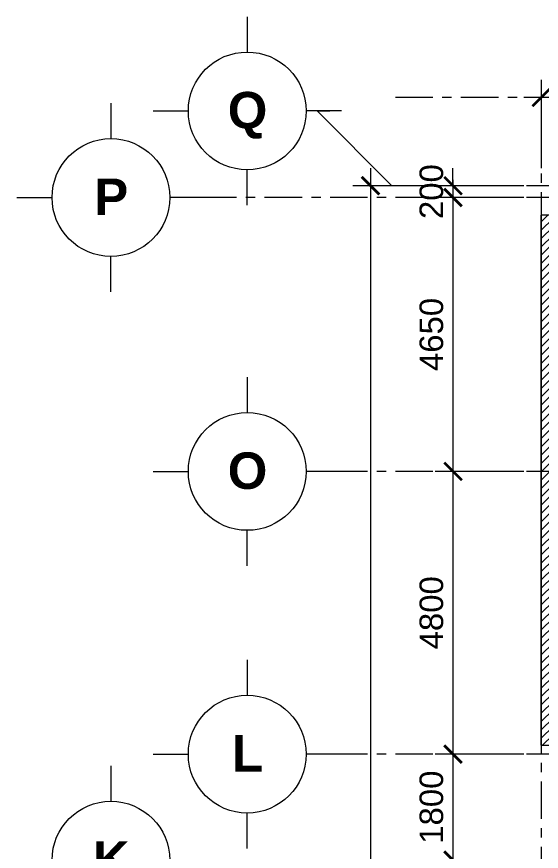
# Model space of a CAD drawing. Header units: millimetres. Extents: x -20201 to 105152, y -11216 to 48206.
# Drawn here: x -17407 to -8499, y 31301 to 45470 of the extents above; entities that cross this region are included whole.
import ezdxf

# ---------------------------------------------------------------- set-up
doc = ezdxf.new("R2010")
doc.units = ezdxf.units.MM
doc.linetypes.add('Grid Line', pattern=[22.225, 12.7, -3.175, 3.175, -3.175])
for name, color, linetype, lineweight in [('DIM', 1, 'Continuous', 5), ('HATCH-TUONG', 152, 'Continuous', 9), ('KH', 6, 'Continuous', 5), ('NET CATConcrete', 3, 'Continuous', 5), ('NET-CAT', 3, 'Continuous', 9), ('TRUC', 225, 'Continuous', 5)]:
    doc.layers.add(name, color=color, linetype=linetype, lineweight=lineweight)
doc.styles.add('Arial_B', font='arialbd_1.ttf', dxfattribs={"height": 619.047619})
doc.styles.add('TA1', font='arial_1.ttf')
doc.dimstyles.new('D_200_KTx2', dxfattribs={"dimtxt": 400, "dimasz": 300, "dimexe": 300, "dimexo": 300, "dimgap": 160, "dimtad": 1, "dimdec": 0, "dimzin": 9, "dimtxsty": 'TA1', "dimblk": 'ARCHTICK', "dimcen": 1, "dimdle": 300, "dimclrd": 256, "dimclre": 256, "dimclrt": 7, "dimadec": 0, "dimazin": 0, "dimtfac": 1, "dimtdec": 0, "dimtix": 1, "dimtmove": 1, "dimatfit": 3, "dimldrblk": 'ARCHTICK', "dimfxl": 0, "dimtolj": 1, "dimtzin": 0, "dimlwd": -1, "dimlwe": -1, "dimarcsym": 0})

# ---------------------------------------------------------------- blocks, each defined once
blk = doc.blocks.new('_ARCHTICK')
at = {"color": 0, "linetype": 'ByBlock', "const_width": 0.15}
blk.add_lwpolyline([(-0.5, -0.5), (0.5, 0.5)], dxfattribs=at)
blk = doc.blocks.new('*D101')
at = {"layer": 'Defpoints', "color": 0, "transparency": 16777216}
for p in [(-8499, 42600), (-9999, 42400), (-8499, 42400)]:
    blk.add_point(p, dxfattribs=at)
at = {"layer": 'DIM', "transparency": 16777216}
for p, q in [((-9999, 42600), (-9999, 42900)), ((-8799, 42600), (-10299, 42600)), ((-9999, 42600), (-9999, 42400)), ((-8799, 42400), (-10299, 42400)), ((-9999, 42400), (-9999, 42100))]:
    blk.add_line(p, q, dxfattribs=at)
at = {"layer": 'DIM', "transparency": 16777216, "xscale": 300, "yscale": 300, "zscale": 300}
for p, rotation in [((-9999, 42600), 270), ((-9999, 42400), 90)]:
    blk.add_blockref('_ARCHTICK', p, dxfattribs=dict(at, rotation=rotation))
at = {"layer": 'DIM', "color": 7, "transparency": 16777216, "insert": (-10364, 42500), "char_height": 400, "attachment_point": 5, "rotation": 90, "style": 'TA1'}
blk.add_mtext('\\A1;200', dxfattribs=at)
blk = doc.blocks.new('*D102')
at = {"layer": 'Defpoints', "color": 0, "transparency": 16777216}
for p in [(-8499, 42400), (-9999, 37750), (-8499, 37750)]:
    blk.add_point(p, dxfattribs=at)
at = {"layer": 'DIM', "transparency": 16777216}
for p, q in [((-9999, 42700), (-9999, 37450)), ((-8799, 42400), (-10299, 42400)), ((-8799, 37750), (-10299, 37750))]:
    blk.add_line(p, q, dxfattribs=at)
at = {"layer": 'DIM', "transparency": 16777216, "xscale": 300, "yscale": 300, "zscale": 300}
for p, rotation in [((-9999, 42400), 90), ((-9999, 37750), 270)]:
    blk.add_blockref('_ARCHTICK', p, dxfattribs=dict(at, rotation=rotation))
at = {"layer": 'DIM', "color": 7, "transparency": 16777216, "insert": (-10364, 40075), "char_height": 400, "attachment_point": 5, "rotation": 90, "style": 'TA1'}
blk.add_mtext('\\A1;4650', dxfattribs=at)
blk = doc.blocks.new('*D103')
at = {"layer": 'Defpoints', "color": 0, "transparency": 16777216}
for p in [(-8499, 37750), (-9999, 32950), (-8499, 32950)]:
    blk.add_point(p, dxfattribs=at)
at = {"layer": 'DIM', "transparency": 16777216}
for p, q in [((-9999, 38050), (-9999, 32650)), ((-8799, 37750), (-10299, 37750)), ((-8799, 32950), (-10299, 32950))]:
    blk.add_line(p, q, dxfattribs=at)
at = {"layer": 'DIM', "transparency": 16777216, "xscale": 300, "yscale": 300, "zscale": 300}
for p, rotation in [((-9999, 37750), 90), ((-9999, 32950), 270)]:
    blk.add_blockref('_ARCHTICK', p, dxfattribs=dict(at, rotation=rotation))
at = {"layer": 'DIM', "color": 7, "transparency": 16777216, "insert": (-10364, 35350), "char_height": 400, "attachment_point": 5, "rotation": 90, "style": 'TA1'}
blk.add_mtext('\\A1;4800', dxfattribs=at)
blk = doc.blocks.new('*D104')
at = {"layer": 'Defpoints', "color": 0, "transparency": 16777216}
for p in [(-8499, 32950), (-9999, 31150), (-8499, 31150)]:
    blk.add_point(p, dxfattribs=at)
at = {"layer": 'DIM', "transparency": 16777216}
for p, q in [((-9999, 33250), (-9999, 30850)), ((-8799, 32950), (-10299, 32950)), ((-8799, 31150), (-10299, 31150))]:
    blk.add_line(p, q, dxfattribs=at)
at = {"layer": 'DIM', "transparency": 16777216, "xscale": 300, "yscale": 300, "zscale": 300}
for p, rotation in [((-9999, 32950), 90), ((-9999, 31150), 270)]:
    blk.add_blockref('_ARCHTICK', p, dxfattribs=dict(at, rotation=rotation))
at = {"layer": 'DIM', "color": 7, "transparency": 16777216, "insert": (-10364, 32050), "char_height": 400, "attachment_point": 5, "rotation": 90, "style": 'TA1'}
blk.add_mtext('\\A1;1800', dxfattribs=at)
blk = doc.blocks.new('*D105')
at = {"layer": 'Defpoints', "color": 0, "transparency": 16777216}
for p in [(-8499, 31150), (-9999, 26850), (-8499, 26850)]:
    blk.add_point(p, dxfattribs=at)
at = {"layer": 'DIM', "transparency": 16777216}
for p, q in [((-9999, 31450), (-9999, 26550)), ((-8799, 31150), (-10299, 31150)), ((-8799, 26850), (-10299, 26850))]:
    blk.add_line(p, q, dxfattribs=at)
at = {"layer": 'DIM', "transparency": 16777216, "xscale": 300, "yscale": 300, "zscale": 300}
for p, rotation in [((-9999, 31150), 90), ((-9999, 26850), 270)]:
    blk.add_blockref('_ARCHTICK', p, dxfattribs=dict(at, rotation=rotation))
at = {"layer": 'DIM', "color": 7, "transparency": 16777216, "insert": (-10364, 29000), "char_height": 400, "attachment_point": 5, "rotation": 90, "style": 'TA1'}
blk.add_mtext('\\A1;4300', dxfattribs=at)
blk = doc.blocks.new('*D121')
at = {"layer": 'Defpoints', "color": 0, "transparency": 16777216}
for p in [(-8499, 42600), (-11399, 0), (-8499, 0)]:
    blk.add_point(p, dxfattribs=at)
at = {"layer": 'DIM', "transparency": 16777216}
for p, q in [((-11399, 42900), (-11399, -300)), ((-8799, 42600), (-11699, 42600)), ((-8799, 0), (-11699, 0))]:
    blk.add_line(p, q, dxfattribs=at)
at = {"layer": 'DIM', "transparency": 16777216, "xscale": 300, "yscale": 300, "zscale": 300}
for p, rotation in [((-11399, 42600), 90), ((-11399, 0), 270)]:
    blk.add_blockref('_ARCHTICK', p, dxfattribs=dict(at, rotation=rotation))
at = {"layer": 'DIM', "color": 7, "transparency": 16777216, "insert": (-11764, 21300), "char_height": 400, "attachment_point": 5, "rotation": 90, "style": 'TA1'}
blk.add_mtext('\\A1;42600', dxfattribs=at)
blk = doc.blocks.new('Grid - FamilyAL-KH TRUC-550400-MẶT BẰNG HẦM 2')
at = {"layer": 'KH'}
for p, q in [((0, 7), (0, 4)), ((-8, -1), (-5, -1)), ((8, -1), (5, -1)), ((0, -9), (0, -6))]:
    blk.add_line(p, q, dxfattribs=at)
blk.add_circle((0, -1), 5, dxfattribs=at)
blk = doc.blocks.new('*D123')
at = {"layer": 'Defpoints', "color": 0, "transparency": 16777216}
for p in [(-8499, 44100), (-8499, 42600), (1326, 42600)]:
    blk.add_point(p, dxfattribs=at)
at = {"layer": 'DIM', "transparency": 16777216}
for p, q in [((-8499, 42900), (-8499, 44400)), ((1326, 42900), (1326, 44400)), ((1626, 44100), (-8799, 44100))]:
    blk.add_line(p, q, dxfattribs=at)
at = {"layer": 'DIM', "transparency": 16777216, "xscale": 300, "yscale": 300, "zscale": 300, "rotation": 180}
blk.add_blockref('_ARCHTICK', (-8499, 44100), dxfattribs=at)
at = {"layer": 'DIM', "transparency": 16777216, "xscale": 300, "yscale": 300, "zscale": 300}
blk.add_blockref('_ARCHTICK', (1326, 44100), dxfattribs=at)
at = {"layer": 'DIM', "color": 7, "transparency": 16777216, "insert": (-3587, 44464), "char_height": 400, "attachment_point": 5, "style": 'TA1'}
blk.add_mtext('\\A1;9825', dxfattribs=at)

msp = doc.modelspace()

# ---------------------------------------------------------------- hatches: boundary and pattern name
at = {"layer": 'HATCH-TUONG', "lineweight": 5}
h = msp.add_hatch(dxfattribs=at)
h.set_pattern_fill('FP_2', color=256, style=0, pattern_type=2)
h.set_pattern_definition([(45, (0, 0), (-70.71068, 70.71068), [])])
h.paths.add_polyline_path([(-8299.5, 33099.9), (-8299.5, 42099.9), (-8499.5, 42099.9), (-8499.5, 33099.9)], flags=0)

# ---------------------------------------------------------------- linework, layer by layer
at = {"layer": 'NET CATConcrete'}
msp.add_line((-8499.5, 33099.9), (-8499.5, 42099.9), dxfattribs=at)
at = {"layer": 'NET-CAT'}
for p, q in [((-8499.5, 42099.9), (-8499.5, 33099.9)), ((-8299.5, 42099.9), (-8499.5, 42099.9)), ((-8499.5, 33099.9), (-8299.5, 33099.9))]:
    msp.add_line(p, q, dxfattribs=at)
at = {"layer": 'TRUC', "linetype": 'Grid Line', "ltscale": 50}
for p, q in [((43000.5, 44099.9), (-11036.3, 44099.9)), ((-8499.5, 43599.9), (-8499.5, -4500.1)), ((43000.5, 42599.9), (-11036.3, 42599.9)), ((43000.5, 42399.9), (-14407, 42399.9)), ((43000.5, 37749.9), (-12092.4, 37749.9)), ((43000.5, 32949.9), (-12092.4, 32949.9))]:
    msp.add_line(p, q, dxfattribs=at)
at = {"layer": 'TRUC'}
for p, q in [((-12306.3, 43869.9), (-12092.4, 43869.9)), ((-11036.3, 42599.9), (-12306.3, 43869.9))]:
    msp.add_line(p, q, dxfattribs=at)

# ---------------------------------------------------------------- block references
at = {"lineweight": 5, "xscale": 200.0000000000002, "yscale": 200.0000000000002, "zscale": 200.0000000000002, "rotation": 90}
for p in [(-13692.4, 43869.9), (-16007, 42399.9), (-13692.4, 37749.9), (-13692.4, 32949.9), (-16007, 31149.9)]:
    msp.add_blockref('Grid - FamilyAL-KH TRUC-550400-MẶT BẰNG HẦM 2', p, dxfattribs=at)

# ---------------------------------------------------------------- texts
at = {"layer": 'KH', "char_height": 619.048, "attachment_point": 2, "line_spacing_factor": 0.941778, "style": 'Arial_B'}
for s, insert, width in [('\\fArial|b1|i0|c0|p34|;Q', (-13487.2, 44192.4), 785.949), ('\\fArial|b1|i0|c0|p34|;P', (-15801.9, 42722.4), 668.424), ('\\fArial|b1|i0|c0|p34|;O', (-13487.2, 38072.4), 785.949), ('\\fArial|b1|i0|c0|p34|;L', (-13487.2, 33272.4), 617.007), ('\\fArial|b1|i0|c0|p34|;K', (-15801.9, 31472.4), 727.186)]:
    msp.add_mtext(s, dxfattribs=dict(at, insert=insert, width=width))

# ---------------------------------------------------------------- dimensions: what is measured, and where the dimension line sits
at = {"layer": 'DIM'}
dim = msp.add_linear_dim(base=(-8499.5, 44099.9), p1=(1325.5, 42599.9), p2=(-8499.5, 42599.9), dimstyle='D_200_KTx2', dxfattribs=at)
dim.commit()
dim.dimension.update_dxf_attribs({"geometry": '*D123', "text_midpoint": (-3587, 44464.2)})
for base, p1, p2, picture, middle in [((-9999.5, 42399.9), (-8499.5, 42599.9), (-8499.5, 42399.9), '*D101', (-10363.7, 42499.9)), ((-11399.5, -0.1), (-8499.5, 42599.9), (-8499.5, -0.1), '*D121', (-11763.7, 21299.9)), ((-9999.5, 37749.9), (-8499.5, 42399.9), (-8499.5, 37749.9), '*D102', (-10363.7, 40074.9)), ((-9999.5, 32949.9), (-8499.5, 37749.9), (-8499.5, 32949.9), '*D103', (-10363.7, 35349.9)), ((-9999.5, 31149.9), (-8499.5, 32949.9), (-8499.5, 31149.9), '*D104', (-10363.7, 32049.9)), ((-9999.5, 26849.9), (-8499.5, 31149.9), (-8499.5, 26849.9), '*D105', (-10363.8, 28999.9))]:
    dim = msp.add_linear_dim(base=base, p1=p1, p2=p2, angle=90, dimstyle='D_200_KTx2', dxfattribs=at)
    dim.commit()
    dim.dimension.update_dxf_attribs({"geometry": picture, "text_midpoint": middle})

doc.saveas('drawing.dxf')
